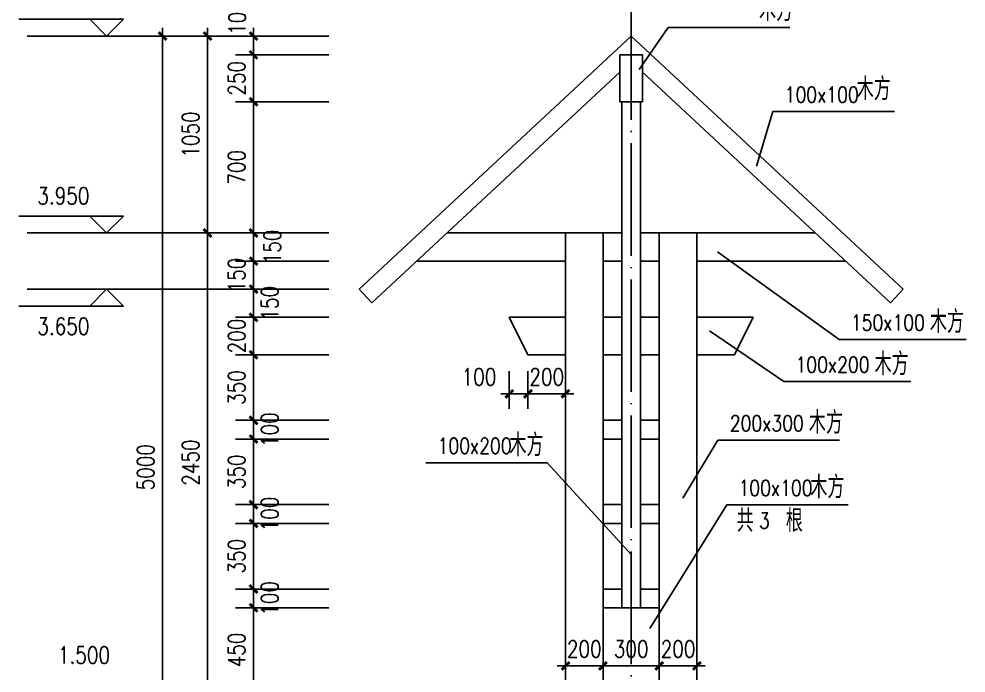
# Model space of a CAD drawing. Extents: x 568674 to 592610, y -115345 to -96707.
# Drawn here: x 584528 to 589577, y -109150 to -105661 of the extents above; entities that cross this region are included whole.
import ezdxf
from ezdxf.enums import TextEntityAlignment as Align

# ---------------------------------------------------------------- set-up
doc = ezdxf.new("R2010")
doc.units = 0
doc.header["$LTSCALE"] = 300
doc.header["$MEASUREMENT"] = 0
doc.header["$PDMODE"] = 3
doc.linetypes.add('DOTE', pattern=[2.4200000000000004, 2, -0.2, 0.02, -0.2])
doc.layers.get('0').update_dxf_attribs({"linetype": 'CONTINUOUS'})
doc.layers.get('DEFPOINTS').update_dxf_attribs({"linetype": 'CONTINUOUS'})
for name, color, linetype in [('AXIS', 3, 'CONTINUOUS'), ('DOTE', 1, 'DOTE'), ('PUB_DIM', 200, 'CONTINUOUS'), ('PUB_TEXT', 7, 'CONTINUOUS'), ('木构架', 73, 'CONTINUOUS'), ('石头', 44, 'CONTINUOUS')]:
    doc.layers.add(name, color=color, linetype=linetype)
doc.styles.add('_HT', font='txt.shx', dxfattribs={"width": 0.8, "bigfont": 'HT.shx'})
doc.styles.add('DIM_FONT', font='SIMPLEX.shx', dxfattribs={"width": 0.8})
doc.dimstyles.new('AXIS30', dxfattribs={"dimscale": 0.3, "dimtxt": 300, "dimasz": 1, "dimexe": 250, "dimexo": 300, "dimgap": 150, "dimtad": 1, "dimdec": 0, "dimzin": 0, "dimtxsty": 'DIM_FONT', "dimblk": '_DIMX', "dimblk1": 'DOTSMALL', "dimblk2": 'DOTSMALL', "dimcen": 150, "dimse1": 1, "dimse2": 1, "dimclrt": 7, "dimazin": 3, "dimtfac": 150, "dimtdec": 0, "dimtix": 1, "dimtmove": 0, "dimatfit": 3, "dimtolj": 1, "dimtzin": 0})
doc.dimstyles.new('DIMA30', dxfattribs={"dimscale": 0.3, "dimtxt": 300, "dimasz": 1, "dimexe": 250, "dimexo": 300, "dimgap": 150, "dimtad": 1, "dimdec": 0, "dimzin": 0, "dimtxsty": 'DIM_FONT', "dimblk": '_DIMX', "dimblk1": 'DOTSMALL', "dimblk2": 'DOTSMALL', "dimcen": 150, "dimse1": 1, "dimclrt": 7, "dimazin": 3, "dimtfac": 150, "dimtdec": 0, "dimtix": 1, "dimtmove": 0, "dimatfit": 3, "dimtolj": 1, "dimtzin": 0})
doc.dimstyles.new('DIMN30', dxfattribs={"dimscale": 0.3, "dimtxt": 300, "dimasz": 1, "dimexe": 250, "dimexo": 300, "dimgap": 150, "dimtad": 1, "dimdec": 0, "dimzin": 0, "dimtxsty": 'DIM_FONT', "dimblk": '_DIMX', "dimblk1": 'DOTSMALL', "dimblk2": 'DOTSMALL', "dimcen": 150, "dimclrt": 7, "dimazin": 3, "dimtfac": 150, "dimtdec": 0, "dimtix": 1, "dimtmove": 0, "dimatfit": 3, "dimtolj": 1, "dimtzin": 0})

# ---------------------------------------------------------------- blocks, each defined once
blk = doc.blocks.new('_DIMX')
blk.add_line((-150, 0), (150, 0))
at = {"const_width": 50}
blk.add_lwpolyline([(-70, -70), (70, 70)], dxfattribs=at)
blk = doc.blocks.new('*D107')
at = {"color": 0, "linetype": 'BYBLOCK'}
blk.add_line((585778.9184223542, -105552.5980379074), (585778.9184223542, -105651.9980379074), dxfattribs=at)
at = {"layer": 'DEFPOINTS', "color": 0, "linetype": 'BYBLOCK'}
for p in [(584778.9184223542, -105552.2980379074), (584778.9184223542, -105652.2980379074), (585778.9184223542, -105652.2980379074)]:
    blk.add_point(p, dxfattribs=at)
at = {"color": 0, "linetype": 'BYBLOCK', "xscale": 0.3, "yscale": 0.3, "zscale": 0.3}
for p, rotation in [((585778.9184223542, -105552.2980379074), 90), ((585778.9184223542, -105652.2980379074), 270)]:
    blk.add_blockref('_DIMX', p, dxfattribs=dict(at, rotation=rotation))
at = {"color": 7, "linetype": 'BYBLOCK', "insert": (585691.8676525301, -105453.3616789511), "char_height": 90, "attachment_point": 5, "rotation": 90, "style": 'DIM_FONT'}
blk.add_mtext('\\A1;100', dxfattribs=at)
blk = doc.blocks.new('_DOTSMALL')
at = {"color": 0, "linetype": 'BYBLOCK', "const_width": 0.5}
blk.add_lwpolyline([(-0.0625, 0, 1), (0.0625, 0, 1)], format="xyb", close=True, dxfattribs=at)
blk = doc.blocks.new('*D108')
at = {"color": 0, "linetype": 'BYBLOCK'}
for p, q in [((585778.9184223542, -105651.9980379074), (585778.9184223542, -105651.6980379074)), ((585778.9184223542, -105652.2980379074), (585778.9184223542, -105902.2980379074)), ((585778.9184223542, -105902.5980379074), (585778.9184223542, -105902.8980379074))]:
    blk.add_line(p, q, dxfattribs=at)
at = {"layer": 'DEFPOINTS', "color": 0, "linetype": 'BYBLOCK'}
for p in [(584778.9184223542, -105652.2980379074), (584778.9184223542, -105902.2980379074), (585778.9184223542, -105902.2980379074)]:
    blk.add_point(p, dxfattribs=at)
at = {"color": 0, "linetype": 'BYBLOCK', "xscale": 0.3, "yscale": 0.3, "zscale": 0.3}
for p, rotation in [((585778.9184223542, -105652.2980379074), 270), ((585778.9184223542, -105902.2980379074), 90)]:
    blk.add_blockref('_DIMX', p, dxfattribs=dict(at, rotation=rotation))
at = {"color": 7, "linetype": 'BYBLOCK', "insert": (585688.9184223542, -105777.2980379074), "char_height": 90, "attachment_point": 5, "rotation": 90, "style": 'DIM_FONT'}
blk.add_mtext('\\A1;250', dxfattribs=at)
blk = doc.blocks.new('*D109')
at = {"color": 0, "linetype": 'BYBLOCK'}
blk.add_line((585778.9184223542, -105902.5980379074), (585778.9184223542, -106601.9980379074), dxfattribs=at)
at = {"layer": 'DEFPOINTS', "color": 0, "linetype": 'BYBLOCK'}
for p in [(584778.9184223542, -105902.2980379074), (584778.9184223542, -106602.2980379074), (585778.9184223542, -106602.2980379074)]:
    blk.add_point(p, dxfattribs=at)
at = {"color": 0, "linetype": 'BYBLOCK', "xscale": 0.3, "yscale": 0.3, "zscale": 0.3}
for p, rotation in [((585778.9184223542, -105902.2980379074), 90), ((585778.9184223542, -106602.2980379074), 270)]:
    blk.add_blockref('_DIMX', p, dxfattribs=dict(at, rotation=rotation))
at = {"color": 7, "linetype": 'BYBLOCK', "insert": (585688.9184223542, -106252.2980379074), "char_height": 90, "attachment_point": 5, "rotation": 90, "style": 'DIM_FONT'}
blk.add_mtext('\\A1;700', dxfattribs=at)
blk = doc.blocks.new('*D110')
at = {"color": 0, "linetype": 'BYBLOCK'}
blk.add_line((585778.9184223542, -106902.5980379074), (585778.9184223542, -107051.9980379074), dxfattribs=at)
at = {"layer": 'DEFPOINTS', "color": 0, "linetype": 'BYBLOCK'}
for p in [(584778.9184223542, -106902.2980379074), (584778.9184223542, -107052.2980379074), (585778.9184223542, -107052.2980379074)]:
    blk.add_point(p, dxfattribs=at)
at = {"color": 0, "linetype": 'BYBLOCK', "xscale": 0.3, "yscale": 0.3, "zscale": 0.3}
for p, rotation in [((585778.9184223542, -106902.2980379074), 90), ((585778.9184223542, -107052.2980379074), 270)]:
    blk.add_blockref('_DIMX', p, dxfattribs=dict(at, rotation=rotation))
at = {"color": 7, "linetype": 'BYBLOCK', "insert": (585865.3184223542, -106977.2980379074), "char_height": 90, "attachment_point": 5, "rotation": 90, "style": 'DIM_FONT'}
blk.add_mtext('\\A1;150', dxfattribs=at)
blk = doc.blocks.new('*D111')
at = {"color": 0, "linetype": 'BYBLOCK'}
for p, q in [((585778.9184223542, -107051.9980379074), (585778.9184223542, -107051.6980379074)), ((585778.9184223542, -107052.2980379074), (585778.9184223542, -107252.2980379074)), ((585778.9184223542, -107252.5980379074), (585778.9184223542, -107252.8980379074))]:
    blk.add_line(p, q, dxfattribs=at)
at = {"layer": 'DEFPOINTS', "color": 0, "linetype": 'BYBLOCK'}
for p in [(584778.9184223542, -107052.2980379074), (584778.9184223542, -107252.2980379074), (585778.9184223542, -107252.2980379074)]:
    blk.add_point(p, dxfattribs=at)
at = {"color": 0, "linetype": 'BYBLOCK', "xscale": 0.3, "yscale": 0.3, "zscale": 0.3}
for p, rotation in [((585778.9184223542, -107052.2980379074), 270), ((585778.9184223542, -107252.2980379074), 90)]:
    blk.add_blockref('_DIMX', p, dxfattribs=dict(at, rotation=rotation))
at = {"color": 7, "linetype": 'BYBLOCK', "insert": (585688.9184223542, -107152.2980379074), "char_height": 90, "attachment_point": 5, "rotation": 90, "style": 'DIM_FONT'}
blk.add_mtext('\\A1;200', dxfattribs=at)
blk = doc.blocks.new('*D112')
at = {"color": 0, "linetype": 'BYBLOCK'}
blk.add_line((585778.9184223542, -107452.5980379074), (585778.9184223542, -107801.5980379074), dxfattribs=at)
at = {"layer": 'DEFPOINTS', "color": 0, "linetype": 'BYBLOCK'}
for p in [(584778.9184223542, -107452.2980379074), (584778.9184223542, -107801.8980379074), (585778.9184223542, -107801.8980379074)]:
    blk.add_point(p, dxfattribs=at)
at = {"color": 0, "linetype": 'BYBLOCK', "xscale": 0.3, "yscale": 0.3, "zscale": 0.3}
for p, rotation in [((585778.9184223542, -107452.2980379074), 90), ((585778.9184223542, -107801.8980379074), 270)]:
    blk.add_blockref('_DIMX', p, dxfattribs=dict(at, rotation=rotation))
at = {"color": 7, "linetype": 'BYBLOCK', "insert": (585688.9184223542, -107627.0980379074), "char_height": 90, "attachment_point": 5, "rotation": 90, "style": 'DIM_FONT'}
blk.add_mtext('\\A1;350', dxfattribs=at)
blk = doc.blocks.new('*D113')
at = {"color": 0, "linetype": 'BYBLOCK'}
blk.add_line((585778.9184223542, -107652.1980379074), (585778.9184223542, -107751.5980379074), dxfattribs=at)
at = {"layer": 'DEFPOINTS', "color": 0, "linetype": 'BYBLOCK'}
for p in [(584778.9184223542, -107651.8980379074), (584778.9184223542, -107751.8980379074), (585778.9184223542, -107751.8980379074)]:
    blk.add_point(p, dxfattribs=at)
at = {"color": 0, "linetype": 'BYBLOCK', "xscale": 0.3, "yscale": 0.3, "zscale": 0.3}
for p, rotation in [((585778.9184223542, -107651.8980379074), 90), ((585778.9184223542, -107751.8980379074), 270)]:
    blk.add_blockref('_DIMX', p, dxfattribs=dict(at, rotation=rotation))
at = {"color": 7, "linetype": 'BYBLOCK', "insert": (585865.3184223542, -107701.8980379074), "char_height": 90, "attachment_point": 5, "rotation": 90, "style": 'DIM_FONT'}
blk.add_mtext('\\A1;100', dxfattribs=at)
blk = doc.blocks.new('*D114')
at = {"color": 0, "linetype": 'BYBLOCK'}
blk.add_line((585778.9184223542, -107902.1980379074), (585778.9184223542, -108251.5980379074), dxfattribs=at)
at = {"layer": 'DEFPOINTS', "color": 0, "linetype": 'BYBLOCK'}
for p in [(584778.9184223542, -107901.8980379074), (584778.9184223542, -108251.8980379074), (585778.9184223542, -108251.8980379074)]:
    blk.add_point(p, dxfattribs=at)
at = {"color": 0, "linetype": 'BYBLOCK', "xscale": 0.3, "yscale": 0.3, "zscale": 0.3}
for p, rotation in [((585778.9184223542, -107901.8980379074), 90), ((585778.9184223542, -108251.8980379074), 270)]:
    blk.add_blockref('_DIMX', p, dxfattribs=dict(at, rotation=rotation))
at = {"color": 7, "linetype": 'BYBLOCK', "insert": (585688.9184223542, -108076.8980379074), "char_height": 90, "attachment_point": 5, "rotation": 90, "style": 'DIM_FONT'}
blk.add_mtext('\\A1;350', dxfattribs=at)
blk = doc.blocks.new('*D115')
at = {"color": 0, "linetype": 'BYBLOCK'}
blk.add_line((585778.9184223542, -108152.1980379074), (585778.9184223542, -108251.5980379074), dxfattribs=at)
at = {"layer": 'DEFPOINTS', "color": 0, "linetype": 'BYBLOCK'}
for p in [(584778.9184223542, -108151.8980379074), (584778.9184223542, -108251.8980379074), (585778.9184223542, -108251.8980379074)]:
    blk.add_point(p, dxfattribs=at)
at = {"color": 0, "linetype": 'BYBLOCK', "xscale": 0.3, "yscale": 0.3, "zscale": 0.3}
for p, rotation in [((585778.9184223542, -108151.8980379074), 90), ((585778.9184223542, -108251.8980379074), 270)]:
    blk.add_blockref('_DIMX', p, dxfattribs=dict(at, rotation=rotation))
at = {"color": 7, "linetype": 'BYBLOCK', "insert": (585865.3184223542, -108201.8980379074), "char_height": 90, "attachment_point": 5, "rotation": 90, "style": 'DIM_FONT'}
blk.add_mtext('\\A1;100', dxfattribs=at)
blk = doc.blocks.new('*D116')
at = {"color": 0, "linetype": 'BYBLOCK'}
blk.add_line((585778.9184223542, -108352.1980379074), (585778.9184223542, -108701.5980379074), dxfattribs=at)
at = {"layer": 'DEFPOINTS', "color": 0, "linetype": 'BYBLOCK'}
for p in [(584778.9184223542, -108351.8980379074), (584778.9184223542, -108701.8980379074), (585778.9184223542, -108701.8980379074)]:
    blk.add_point(p, dxfattribs=at)
at = {"color": 0, "linetype": 'BYBLOCK', "xscale": 0.3, "yscale": 0.3, "zscale": 0.3}
for p, rotation in [((585778.9184223542, -108351.8980379074), 90), ((585778.9184223542, -108701.8980379074), 270)]:
    blk.add_blockref('_DIMX', p, dxfattribs=dict(at, rotation=rotation))
at = {"color": 7, "linetype": 'BYBLOCK', "insert": (585688.9184223542, -108526.8980379074), "char_height": 90, "attachment_point": 5, "rotation": 90, "style": 'DIM_FONT'}
blk.add_mtext('\\A1;350', dxfattribs=at)
blk = doc.blocks.new('*D117')
at = {"color": 0, "linetype": 'BYBLOCK'}
blk.add_line((585778.9184223542, -108652.1980379074), (585778.9184223542, -108751.5980379074), dxfattribs=at)
at = {"layer": 'DEFPOINTS', "color": 0, "linetype": 'BYBLOCK'}
for p in [(584778.9184223542, -108651.8980379074), (584778.9184223542, -108751.8980379074), (585778.9184223542, -108751.8980379074)]:
    blk.add_point(p, dxfattribs=at)
at = {"color": 0, "linetype": 'BYBLOCK', "xscale": 0.3, "yscale": 0.3, "zscale": 0.3}
for p, rotation in [((585778.9184223542, -108651.8980379074), 90), ((585778.9184223542, -108751.8980379074), 270)]:
    blk.add_blockref('_DIMX', p, dxfattribs=dict(at, rotation=rotation))
at = {"color": 7, "linetype": 'BYBLOCK', "insert": (585865.3184223542, -108701.8980379074), "char_height": 90, "attachment_point": 5, "rotation": 90, "style": 'DIM_FONT'}
blk.add_mtext('\\A1;100', dxfattribs=at)
blk = doc.blocks.new('*D118')
at = {"color": 0, "linetype": 'BYBLOCK'}
blk.add_line((585778.9184223542, -108802.1980379074), (585778.9184223542, -109251.9780379074), dxfattribs=at)
at = {"layer": 'DEFPOINTS', "color": 0, "linetype": 'BYBLOCK'}
for p in [(584778.9184223542, -108801.8980379074), (584778.9184223542, -109252.2780379074), (585778.9184223542, -109252.2780379074)]:
    blk.add_point(p, dxfattribs=at)
at = {"color": 0, "linetype": 'BYBLOCK', "xscale": 0.3, "yscale": 0.3, "zscale": 0.3}
for p, rotation in [((585778.9184223542, -108801.8980379074), 90), ((585778.9184223542, -109252.2780379074), 270)]:
    blk.add_blockref('_DIMX', p, dxfattribs=dict(at, rotation=rotation))
at = {"color": 7, "linetype": 'BYBLOCK', "insert": (585688.9184223542, -109027.0880379074), "char_height": 90, "attachment_point": 5, "rotation": 90, "style": 'DIM_FONT'}
blk.add_mtext('\\A1;450', dxfattribs=at)
blk = doc.blocks.new('*D121')
at = {"color": 0, "linetype": 'BYBLOCK'}
for p, q in [((587241.6703431031, -107460.3863485233), (587241.3703431032, -107460.3863485233)), ((587441.9703431032, -107460.3863485233), (587241.9703431032, -107460.3863485233)), ((587442.2703431032, -107460.3863485233), (587442.5703431031, -107460.3863485233))]:
    blk.add_line(p, q, dxfattribs=at)
at = {"layer": 'DEFPOINTS', "color": 0, "linetype": 'BYBLOCK'}
for p in [(587241.9703431032, -106460.3863485233), (587441.9703431032, -106460.3863485233), (587241.9703431032, -107460.3863485233)]:
    blk.add_point(p, dxfattribs=at)
at = {"color": 0, "linetype": 'BYBLOCK', "xscale": 0.3, "yscale": 0.3, "zscale": 0.3}
blk.add_blockref('_DIMX', (587241.9703431032, -107460.3863485233), dxfattribs=at)
at = {"color": 0, "linetype": 'BYBLOCK', "xscale": 0.3, "yscale": 0.3, "zscale": 0.3, "rotation": 180}
blk.add_blockref('_DIMX', (587441.9703431032, -107460.3863485233), dxfattribs=at)
at = {"color": 7, "linetype": 'BYBLOCK', "insert": (587341.9703431032, -107370.3863485233), "char_height": 90, "attachment_point": 5, "style": 'DIM_FONT'}
blk.add_mtext('\\A1;200', dxfattribs=at)
blk = doc.blocks.new('*D122')
at = {"color": 0, "linetype": 'BYBLOCK'}
blk.add_line((587241.6703431031, -107460.3863485233), (587142.2703431032, -107460.3863485233), dxfattribs=at)
at = {"layer": 'DEFPOINTS', "color": 0, "linetype": 'BYBLOCK'}
for p in [(587141.9703431032, -106460.3863485233), (587241.9703431032, -106460.3863485233), (587141.9703431032, -107460.3863485233)]:
    blk.add_point(p, dxfattribs=at)
at = {"color": 0, "linetype": 'BYBLOCK', "xscale": 0.3, "yscale": 0.3, "zscale": 0.3, "rotation": 180}
blk.add_blockref('_DIMX', (587141.9703431032, -107460.3863485233), dxfattribs=at)
at = {"color": 0, "linetype": 'BYBLOCK', "xscale": 0.3, "yscale": 0.3, "zscale": 0.3}
blk.add_blockref('_DIMX', (587241.9703431032, -107460.3863485233), dxfattribs=at)
at = {"color": 7, "linetype": 'BYBLOCK', "insert": (586980.656057388, -107370.3863485233), "char_height": 90, "attachment_point": 5, "style": 'DIM_FONT'}
blk.add_mtext('\\A1;100', dxfattribs=at)
blk = doc.blocks.new('*D123')
at = {"color": 0, "linetype": 'BYBLOCK'}
for p, q in [((585778.9184223542, -106751.9980379074), (585778.9184223542, -106751.6980379074)), ((585778.9184223542, -106752.2980379074), (585778.9184223542, -106902.2980379074)), ((585778.9184223542, -106902.5980379074), (585778.9184223542, -106902.8980379074))]:
    blk.add_line(p, q, dxfattribs=at)
at = {"layer": 'DEFPOINTS', "color": 0, "linetype": 'BYBLOCK'}
for p in [(584778.9184223542, -106752.2980379074), (584778.9184223542, -106902.2980379074), (585778.9184223542, -106902.2980379074)]:
    blk.add_point(p, dxfattribs=at)
at = {"color": 0, "linetype": 'BYBLOCK', "xscale": 0.3, "yscale": 0.3, "zscale": 0.3}
for p, rotation in [((585778.9184223542, -106752.2980379074), 270), ((585778.9184223542, -106902.2980379074), 90)]:
    blk.add_blockref('_DIMX', p, dxfattribs=dict(at, rotation=rotation))
at = {"color": 7, "linetype": 'BYBLOCK', "insert": (585688.9184223542, -106827.2980379074), "char_height": 90, "attachment_point": 5, "rotation": 90, "style": 'DIM_FONT'}
blk.add_mtext('\\A1;150', dxfattribs=at)
blk = doc.blocks.new('*D124')
at = {"color": 0, "linetype": 'BYBLOCK'}
blk.add_line((585778.9184223542, -106602.5980379074), (585778.9184223542, -106751.9980379074), dxfattribs=at)
at = {"layer": 'DEFPOINTS', "color": 0, "linetype": 'BYBLOCK'}
for p in [(584778.9184223542, -106602.2980379074), (584778.9184223542, -106752.2980379074), (585778.9184223542, -106752.2980379074)]:
    blk.add_point(p, dxfattribs=at)
at = {"color": 0, "linetype": 'BYBLOCK', "xscale": 0.3, "yscale": 0.3, "zscale": 0.3}
for p, rotation in [((585778.9184223542, -106602.2980379074), 90), ((585778.9184223542, -106752.2980379074), 270)]:
    blk.add_blockref('_DIMX', p, dxfattribs=dict(at, rotation=rotation))
at = {"color": 7, "linetype": 'BYBLOCK', "insert": (585879.2850090875, -106677.2980379074), "char_height": 90, "attachment_point": 5, "rotation": 90, "style": 'DIM_FONT'}
blk.add_mtext('\\A1;150', dxfattribs=at)
blk = doc.blocks.new('*D125')
at = {"color": 0, "linetype": 'BYBLOCK'}
for p, q in [((585880.0135188424, -105752.2929333742), (585218.7926177764, -105752.2929333742)), ((585293.7926177764, -110751.9929333741), (585293.7926177764, -105752.5929333742)), ((585880.0135188426, -110752.2929333741), (585218.7926177764, -110752.2929333741))]:
    blk.add_line(p, q, dxfattribs=at)
at = {"layer": 'DEFPOINTS', "color": 0, "linetype": 'BYBLOCK'}
for p in [(585293.7926177764, -105752.2929333742), (585970.0135188424, -105752.2929333742), (585970.0135188426, -110752.2929333741)]:
    blk.add_point(p, dxfattribs=at)
at = {"color": 0, "linetype": 'BYBLOCK', "xscale": 0.3, "yscale": 0.3, "zscale": 0.3}
for p, rotation in [((585293.7926177764, -105752.2929333742), 90), ((585293.7926177764, -110752.2929333741), 270)]:
    blk.add_blockref('_DIMX', p, dxfattribs=dict(at, rotation=rotation))
at = {"color": 7, "linetype": 'BYBLOCK', "insert": (585203.7926177764, -108052.2929333742), "char_height": 90, "attachment_point": 5, "rotation": 90, "style": 'DIM_FONT'}
blk.add_mtext('\\A1;5000', dxfattribs=at)
blk = doc.blocks.new('*D126')
at = {"color": 0, "linetype": 'BYBLOCK'}
for p, q in [((586120.0135188424, -105552.2929333742), (585458.7926177764, -105552.2929333742)), ((585533.7926177764, -106601.9929333742), (585533.7926177764, -105552.5929333742))]:
    blk.add_line(p, q, dxfattribs=at)
at = {"layer": 'DEFPOINTS', "color": 0, "linetype": 'BYBLOCK'}
for p in [(585533.7926177764, -105552.2929333742), (586210.0135188424, -105552.2929333742), (586210.0135188424, -106602.2929333742)]:
    blk.add_point(p, dxfattribs=at)
at = {"color": 0, "linetype": 'BYBLOCK', "xscale": 0.3, "yscale": 0.3, "zscale": 0.3}
for p, rotation in [((585533.7926177764, -105552.2929333742), 90), ((585533.7926177764, -106602.2929333742), 270)]:
    blk.add_blockref('_DIMX', p, dxfattribs=dict(at, rotation=rotation))
at = {"color": 7, "linetype": 'BYBLOCK', "insert": (585443.7926177764, -106077.2929333742), "char_height": 90, "attachment_point": 5, "rotation": 90, "style": 'DIM_FONT'}
blk.add_mtext('\\A1;1050', dxfattribs=at)
blk = doc.blocks.new('*D127')
at = {"color": 0, "linetype": 'BYBLOCK'}
blk.add_line((585533.7926177764, -109051.9929333741), (585533.7926177764, -106602.5929333742), dxfattribs=at)
at = {"layer": 'DEFPOINTS', "color": 0, "linetype": 'BYBLOCK'}
for p in [(585533.7926177764, -106602.2929333742), (586210.0135188424, -106602.2929333742), (586210.0135188425, -109052.2929333741)]:
    blk.add_point(p, dxfattribs=at)
at = {"color": 0, "linetype": 'BYBLOCK', "xscale": 0.3, "yscale": 0.3, "zscale": 0.3}
for p, rotation in [((585533.7926177764, -106602.2929333742), 90), ((585533.7926177764, -109052.2929333741), 270)]:
    blk.add_blockref('_DIMX', p, dxfattribs=dict(at, rotation=rotation))
at = {"color": 7, "linetype": 'BYBLOCK', "insert": (585443.7926177764, -107827.2929333742), "char_height": 90, "attachment_point": 5, "rotation": 90, "style": 'DIM_FONT'}
blk.add_mtext('\\A1;2450', dxfattribs=at)
blk = doc.blocks.new('*D173')
at = {"color": 0, "linetype": 'BYBLOCK'}
for p, q in [((587941.6681952019, -109112.1025068364), (587941.368195202, -109112.1025068364)), ((588141.968195202, -109112.1025068363), (587941.968195202, -109112.1025068364)), ((588142.268195202, -109112.1025068363), (588142.5681952019, -109112.1025068363))]:
    blk.add_line(p, q, dxfattribs=at)
at = {"layer": 'DEFPOINTS', "color": 0, "linetype": 'BYBLOCK'}
for p in [(587941.9681952017, -108112.1025068363), (588141.9681952017, -108112.1025068363), (587941.968195202, -109112.1025068364)]:
    blk.add_point(p, dxfattribs=at)
at = {"color": 0, "linetype": 'BYBLOCK', "xscale": 0.3, "yscale": 0.3, "zscale": 0.3}
for p, rotation in [((587941.968195202, -109112.1025068364), 8.345775484160268e-12), ((588141.968195202, -109112.1025068363), 180.0000000000084)]:
    blk.add_blockref('_DIMX', p, dxfattribs=dict(at, rotation=rotation))
at = {"color": 7, "linetype": 'BYBLOCK', "insert": (588041.9681952018, -109022.1025068363), "char_height": 90, "attachment_point": 5, "style": 'DIM_FONT'}
blk.add_mtext('\\A1;200', dxfattribs=at)
blk = doc.blocks.new('*D174')
at = {"color": 0, "linetype": 'BYBLOCK'}
blk.add_line((587941.6681952018, -109112.1025068363), (587642.2681952019, -109112.1025068364), dxfattribs=at)
at = {"layer": 'DEFPOINTS', "color": 0, "linetype": 'BYBLOCK'}
for p in [(587641.9681952017, -108112.1025068364), (587941.9681952017, -108112.1025068363), (587641.9681952018, -109112.1025068364)]:
    blk.add_point(p, dxfattribs=at)
at = {"color": 0, "linetype": 'BYBLOCK', "xscale": 0.3, "yscale": 0.3, "zscale": 0.3}
for p, rotation in [((587641.9681952018, -109112.1025068364), 180.0000000000055), ((587941.9681952018, -109112.1025068363), 5.515587986337778e-12)]:
    blk.add_blockref('_DIMX', p, dxfattribs=dict(at, rotation=rotation))
at = {"color": 7, "linetype": 'BYBLOCK', "insert": (587791.9681952018, -109022.1025068364), "char_height": 90, "attachment_point": 5, "style": 'DIM_FONT'}
blk.add_mtext('\\A1;300', dxfattribs=at)
blk = doc.blocks.new('*D175')
at = {"color": 0, "linetype": 'BYBLOCK'}
for p, q in [((587441.6681952017, -109112.1025068364), (587441.3681952017, -109112.1025068364)), ((587641.9681952017, -109112.1025068364), (587441.9681952017, -109112.1025068364)), ((587642.2681952018, -109112.1025068364), (587642.5681952017, -109112.1025068364))]:
    blk.add_line(p, q, dxfattribs=at)
at = {"layer": 'DEFPOINTS', "color": 0, "linetype": 'BYBLOCK'}
for p in [(587441.9681952017, -108112.1025068364), (587641.9681952017, -108112.1025068364), (587441.9681952017, -109112.1025068364)]:
    blk.add_point(p, dxfattribs=at)
at = {"color": 0, "linetype": 'BYBLOCK', "xscale": 0.3, "yscale": 0.3, "zscale": 0.3}
for p, rotation in [((587441.9681952017, -109112.1025068364), 4.172887742080134e-12), ((587641.9681952017, -109112.1025068364), 180.0000000000041)]:
    blk.add_blockref('_DIMX', p, dxfattribs=dict(at, rotation=rotation))
at = {"color": 7, "linetype": 'BYBLOCK', "insert": (587541.9681952017, -109022.1025068364), "char_height": 90, "attachment_point": 5, "style": 'DIM_FONT'}
blk.add_mtext('\\A1;200', dxfattribs=at)

msp = doc.modelspace()

# ---------------------------------------------------------------- linework, layer by layer
at = {"layer": 'AXIS'}
for p, q in [((586180.6400198502, -105752.2949910793), (584571.7175271143, -105752.2949910793)), ((586180.6400198502, -105852.2949910792), (585681.9482910807, -105852.2949910792)), ((586180.6400198501, -106102.2949910792), (585681.9482910808, -106102.2949910792)), ((586180.6400198502, -106802.2948874062), (584571.7175271143, -106802.2948874061)), ((586180.6400198501, -106802.2948874062), (585681.9482910808, -106802.2948874062)), ((586180.6400198501, -106952.2948874062), (585681.9482910808, -106952.2948874062)), ((586180.6400198502, -107102.2948874062), (584571.7175271143, -107102.2948874061)), ((586180.6400198501, -107102.2948874062), (585681.9482910808, -107102.2948874062)), ((586180.6400198501, -107252.2948874061), (585681.9482910808, -107252.2948874062)), ((586180.6400198501, -107452.2948874061), (585681.9482910809, -107452.2948874062)), ((587141.9695833118, -107540.4536152058), (587141.9695833118, -107740.4536152058)), ((587241.9695833118, -107540.4536152058), (587241.9695833118, -107740.4536152058)), ((586180.6400198501, -107801.897402123), (585681.9482910808, -107801.897402123)), ((586180.6400198501, -107901.897402123), (585681.9482910809, -107901.8974021231)), ((586180.6400198502, -108251.897402123), (585681.9482910808, -108251.897402123)), ((586180.6400198501, -108351.897402123), (585681.9482910808, -108351.897402123)), ((586180.6400198501, -108701.897402123), (585681.9482910808, -108701.897402123)), ((586180.6400198501, -108801.897402123), (585681.9482910808, -108801.897402123))]:
    msp.add_line(p, q, dxfattribs=at)
at = {"layer": 'DOTE'}
msp.add_line((587791.9695833117, -112006.0217384089), (587791.9695833119, -105212.0750071002), dxfattribs=at)
at = {"layer": 'PUB_DIM'}
for p, q in [((584905.5506163264, -105662.2929333742), (584528.4077591836, -105662.2929333742)), ((585085.5506163264, -105662.2929333742), (584905.5506163264, -105662.2929333742)), ((584905.5506163264, -105662.2929333742), (584995.5506163264, -105752.2929333742)), ((584995.5506163264, -105752.2929333742), (585085.5506163264, -105662.2929333742)), ((587989.4161190573, -105706.8504660552), (587833.9546776944, -105930.3779687226)), ((587989.4161190573, -105706.8504660552), (588637.2715269875, -105706.8504660552)), ((585141.8407648474, -105752.2929333742), (584873.5358334732, -105752.2929333742)), ((585967.5497884944, -105752.2929333742), (585618.0013512006, -105752.2929333742)), ((588460.1370231718, -106446.2047558633), (588547.1602467553, -106154.4962313492)), ((588547.1602467553, -106154.4962313492), (589195.0156546856, -106154.4962313492)), ((584905.5506163264, -106712.2929333742), (584528.4077591836, -106712.2929333742)), ((585085.5506163264, -106712.2929333742), (584905.5506163264, -106712.2929333742)), ((584905.5506163264, -106712.2929333742), (584995.5506163264, -106802.2929333742)), ((584995.5506163264, -106802.2929333742), (585085.5506163264, -106712.2929333742)), ((585141.8407648474, -106802.2929333742), (584873.5358334732, -106802.2929333742)), ((588252.7837051217, -106903.0502604649), (588899.8910019463, -107370.5574060879)), ((585141.8407648474, -107102.2968414381), (584873.5358334732, -107102.2968414381)), ((584905.5506163264, -107192.2968414381), (584995.5506163264, -107102.2968414381)), ((584995.5506163264, -107102.2968414381), (585085.5506163264, -107192.2968414381)), ((584905.5506163264, -107192.2968414381), (584528.4077591836, -107192.2968414381)), ((585085.5506163264, -107192.2968414381), (584905.5506163264, -107192.2968414381)), ((588209.0427493677, -107324.8288144654), (588604.985594268, -107595.6850538443)), ((588899.8910019463, -107370.5574060879), (589577.1869730346, -107370.5574060879)), ((588604.985594268, -107595.6850538443), (589282.2815653563, -107595.6850538443)), ((588067.2451967596, -108218.0930161602), (588254.4313173181, -107908.1199525182)), ((588254.4313173181, -107908.1199525182), (588902.2867252483, -107908.1199525182)), ((586696.950930541, -108028.2245123875), (587344.8063384712, -108028.2245123875)), ((587344.8063384712, -108028.2245123875), (587796.0694053512, -108521.1770388801)), ((587891.7002687304, -108913.4276100284), (588301.1346499255, -108252.4329006263)), ((588301.1346499255, -108252.4329006263), (588948.9900578557, -108252.4329006263))]:
    msp.add_line(p, q, dxfattribs=at)
at = {"layer": '木构架'}
for p, q in [((587791.9695833117, -105752.2949910793), (586341.9695833118, -107102.2948874062)), ((587791.9695833117, -105752.2949910793), (589241.9695833118, -107102.2948874062)), ((587731.9695833118, -105852.2949910792), (587851.9695833119, -105852.2949910792)), ((587731.9695833117, -106102.2949910792), (587731.9695833118, -105852.2949910792)), ((587851.969583312, -106102.2949910792), (587851.9695833119, -105852.2949910792)), ((587731.9695833118, -105944.7888629941), (586410.1114333005, -107175.4842874591)), ((587851.969583312, -105944.7888629944), (589173.8277333231, -107175.4842874591)), ((587851.969583312, -106102.2949910792), (587731.9695833117, -106102.2949910792)), ((587741.9695833119, -106102.2949910792), (587741.969583312, -108801.897402123)), ((587841.9695833119, -106102.2949910792), (587841.9695833119, -108801.897402123)), ((586810.9445233985, -106802.2948874062), (587441.9695833118, -106802.2948874062)), ((587441.9695833118, -106802.2948874062), (587441.969583312, -109251.2828626321)), ((587441.9695833118, -106802.2948874062), (587641.9695833119, -106802.2948874062)), ((587641.9695833119, -106802.2948874062), (587641.969583312, -109251.2828626321)), ((587641.9695833119, -106802.2948874062), (587741.969583312, -106802.2948874062)), ((587841.9695833119, -106802.2948874062), (587941.9695833118, -106802.2948874062)), ((587941.9695833118, -106802.2948874062), (587941.9695833119, -109251.2828626321)), ((587941.9695833118, -106802.2948874062), (588141.969583312, -106802.2948874062)), ((588141.9695833119, -106802.2948874062), (588141.969583312, -109251.2828626321)), ((588141.9695833119, -106802.2948874062), (588772.994643225, -106802.2948874061)), ((586649.833399915, -106952.2948874061), (587441.9695833118, -106952.2948874061)), ((587641.9695833119, -106952.2948874061), (587741.9695833119, -106952.2948874062)), ((587841.9695833119, -106952.2948874061), (587941.9695833119, -106952.2948874061)), ((588141.969583312, -106952.2948874061), (588934.1057667085, -106952.2948874061)), ((586341.9695833118, -107102.2948874062), (586410.1114333005, -107175.4842874591)), ((589241.9695833118, -107102.2948874062), (589173.8277333231, -107175.4842874591)), ((587441.9695833118, -107252.2948874062), (587141.9695833118, -107252.2948874062)), ((587141.9695833118, -107252.2948874062), (587241.9695833119, -107452.2948874062)), ((587741.969583312, -107252.2948874062), (587641.9695833119, -107252.2948874062)), ((587941.9695833118, -107252.2948874062), (587841.9695833119, -107252.2948874062)), ((588141.969583312, -107252.2948874062), (588441.969583312, -107252.2948874062)), ((588441.969583312, -107252.2948874062), (588341.9695833119, -107452.2948874062)), ((587441.9695833118, -107452.2948874061), (587241.9695833118, -107452.2948874061)), ((587741.969583312, -107452.2948874062), (587641.9695833119, -107452.2948874062)), ((587941.9695833118, -107452.2948874062), (587841.9695833119, -107452.2948874062)), ((588141.969583312, -107452.2948874061), (588341.969583312, -107452.2948874061)), ((587641.9695833118, -107801.897402123), (587741.9695833119, -107801.897402123)), ((587641.9695833119, -107801.897402123), (587741.9695833119, -107801.8974021231)), ((587841.9695833119, -107801.897402123), (587941.9695833118, -107801.897402123)), ((587841.9695833119, -107801.8974021231), (587941.9695833119, -107801.897402123)), ((587641.9695833119, -107901.897402123), (587741.969583312, -107901.897402123)), ((587641.9695833119, -107901.897402123), (587741.9695833119, -107901.8974021231)), ((587841.9695833119, -107901.897402123), (587941.9695833118, -107901.897402123)), ((587841.9695833119, -107901.8974021231), (587941.9695833117, -107901.897402123)), ((587641.9695833118, -108251.897402123), (587741.9695833119, -108251.897402123)), ((587641.9695833119, -108251.897402123), (587741.9695833119, -108251.8974021231)), ((587841.9695833119, -108251.897402123), (587941.9695833118, -108251.897402123)), ((587841.9695833119, -108251.8974021231), (587941.9695833119, -108251.897402123)), ((587641.9695833119, -108351.897402123), (587741.9695833119, -108351.897402123)), ((587641.9695833119, -108351.897402123), (587741.9695833119, -108351.897402123)), ((587841.969583312, -108351.897402123), (587941.9695833118, -108351.897402123)), ((587841.9695833119, -108351.897402123), (587941.9695833117, -108351.897402123)), ((587641.9695833118, -108701.897402123), (587741.969583312, -108701.897402123)), ((587841.9695833119, -108701.897402123), (587941.9695833118, -108701.897402123)), ((587641.9695833118, -108801.897402123), (587941.9695833117, -108801.897402123)), ((587641.9695833118, -108801.897402123), (587941.9695833116, -108801.897402123))]:
    msp.add_line(p, q, dxfattribs=at)
at = {"layer": '石头'}
msp.add_line((587791.9695833117, -105752.2949910793), (587791.9695833119, -105852.2949910792), dxfattribs=at)

# ---------------------------------------------------------------- texts
at = {"layer": 'PUB_DIM', "style": 'DIM_FONT', "width": 0.8}
for s, p in [('3.950', (584904.1506163264, -106649.2929333742)), ('3.650', (584904.1506163264, -107345.2968414381)), ('1.500', (585013.99867781, -109099.2948874061))]:
    msp.add_text(s, height=90, dxfattribs=at).set_placement(p, align=Align.RIGHT)
at = {"layer": 'PUB_TEXT', "style": '_HT', "width": 0.8}
for s, height, p in [('木方 ', 120, (588473.7727610486, -105672.4612842317)), ('木方 ', 120, (588994.1506959829, -106093.9566035041)), ('100x100', 84, (588610.4364868904, -106106.4631599162)), ('木方 ', 120, (589384.2476439376, -107336.1682242644)), ('150x100', 84, (588963.1672420814, -107322.5243346549)), ('木方 ', 120, (589089.3422362593, -107561.2958720207)), ('100x200', 84, (588668.261834403, -107547.6519824113)), ('木方 ', 120, (588738.7879593094, -107873.7307706947)), ('200x300', 84, (588317.7075574532, -107860.0868810853)), ('木方 ', 120, (587142.5950069571, -107993.835330564)), ('100x200', 84, (586760.2271706761, -107980.1914409545)), ('木方 ', 120, (588746.7787263416, -108218.0437188028)), ('100x100', 84, (588364.4108900606, -108204.3998291933)), ('共  根', 120, (588353.7976163105, -108397.2719486616)), ('3', 84, (588473.4958327074, -108379.8970573549))]:
    msp.add_text(s, height=height, dxfattribs=at).set_placement(p)

# ---------------------------------------------------------------- dimensions: what is measured, and where the dimension line sits
at = {"layer": 'PUB_DIM'}
for base, p1, p2, angle, picture, middle, set_off in [((585778.9184223542, -105852.2980379074), (584778.9184223542, -105752.2980379074), (584778.9184223542, -105852.2980379074), 270, '*D107', (585691.8676525301, -105653.3616789511), (0, -200)), ((587141.9703431032, -107660.3863485233), (587241.9703431032, -106660.3863485233), (587141.9703431032, -106660.3863485233), 180, '*D122', (586980.656057388, -107570.3863485233), (0, -200)), ((585778.9184223542, -106952.2980379074), (584778.9184223542, -106802.2980379074), (584778.9184223542, -106952.2980379074), 270, '*D124', (585879.2850090875, -106877.2980379074), (0, -200)), ((585778.9184223542, -107252.2980379074), (584778.9184223542, -107102.2980379074), (584778.9184223542, -107252.2980379074), 270, '*D110', (585865.3184223542, -107177.2980379074), (0, -200)), ((585778.9184223542, -107901.8980379074), (584778.9184223542, -107801.8980379074), (584778.9184223542, -107901.8980379074), 270, '*D113', (585865.3184223542, -107851.8980379074), (0, -150)), ((585778.9184223542, -108351.8980379074), (584778.9184223542, -108251.8980379074), (584778.9184223542, -108351.8980379074), 270, '*D115', (585865.3184223542, -108301.8980379074), (0, -100)), ((585778.9184223542, -108801.8980379074), (584778.9184223542, -108701.8980379074), (584778.9184223542, -108801.8980379074), 270, '*D117', (585865.3184223542, -108751.8980379074), (0, -50))]:
    dim = msp.add_linear_dim(base=base, p1=p1, p2=p2, angle=angle, dimstyle='AXIS30', dxfattribs=at)
    dim.commit()
    dim.dimension.update_dxf_attribs({"geometry": picture, "text_midpoint": middle, "dimtype": 161, "insert": set_off})
dim = msp.add_linear_dim(base=(585293.7926177764, -105752.2929333742), p1=(585970.0135188426, -110752.2929333741), p2=(585970.0135188424, -105752.2929333742), angle=90.00000000000267, dimstyle='DIMN30', dxfattribs=at)
dim.commit()
dim.dimension.update_dxf_attribs({"geometry": '*D125', "text_midpoint": (585203.7926177764, -108052.2929333742), "dimtype": 161})
for p1, p2, distance, dimstyle, picture, middle in [((586210.0135188424, -106802.2929333742), (586210.0135188424, -105752.2929333742), 676.2209010659717, 'DIMA30', '*D126', (585443.7926177764, -106277.2929333742)), ((584778.9184223542, -105852.2980379074), (584778.9184223542, -106102.2980379074), 1000, 'AXIS30', '*D108', (585688.9184223542, -105977.2980379074)), ((584778.9184223542, -106102.2980379074), (584778.9184223542, -106802.2980379074), 1000, 'AXIS30', '*D109', (585688.9184223542, -106452.2980379074)), ((587441.9703431032, -106660.3863485233), (587241.9703431032, -106660.3863485233), 1000, 'AXIS30', '*D121', (587341.9703431032, -107570.3863485233)), ((586210.0135188425, -109252.2929333741), (586210.0135188424, -106802.2929333742), 676.2209010659717, 'AXIS30', '*D127', (585443.7926177764, -108027.2929333742)), ((584778.9184223542, -106952.2980379074), (584778.9184223542, -107102.2980379074), 1000, 'AXIS30', '*D123', (585688.9184223542, -107027.2980379074)), ((584778.9184223542, -107252.2980379074), (584778.9184223542, -107452.2980379074), 1000, 'AXIS30', '*D111', (585688.9184223542, -107352.2980379074))]:
    dim = msp.add_aligned_dim(p1=p1, p2=p2, distance=distance, dimstyle=dimstyle, dxfattribs=at)
    dim.commit()
    dim.dimension.update_dxf_attribs({"geometry": picture, "text_midpoint": middle, "insert": (0, -200)})
for p1, p2, distance, picture, middle in [((584778.9184223542, -107452.2980379074), (584778.9184223542, -107801.8980379074), 1000, '*D112', (585688.9184223542, -107627.0980379074)), ((584778.9184223542, -107901.8980379074), (584778.9184223542, -108251.8980379074), 1000, '*D114', (585688.9184223542, -108076.8980379074)), ((587641.9681952017, -108112.1025068364), (587441.9681952017, -108112.1025068364), 1000, '*D175', (587541.9681952017, -109022.1025068364)), ((587941.9681952017, -108112.1025068363), (587641.9681952017, -108112.1025068364), 1000, '*D174', (587791.9681952018, -109022.1025068364)), ((588141.9681952017, -108112.1025068363), (587941.9681952017, -108112.1025068363), 1000.0000000001019, '*D173', (588041.9681952018, -109022.1025068363)), ((584778.9184223542, -108351.8980379074), (584778.9184223542, -108701.8980379074), 1000, '*D116', (585688.9184223542, -108526.8980379074)), ((584778.9184223542, -108801.8980379074), (584778.9184223542, -109252.2780379074), 1000, '*D118', (585688.9184223542, -109027.0880379074))]:
    dim = msp.add_aligned_dim(p1=p1, p2=p2, distance=distance, dimstyle='AXIS30', dxfattribs=at)
    dim.commit()
    dim.dimension.update_dxf_attribs({"geometry": picture, "text_midpoint": middle})

doc.saveas('drawing.dxf')
